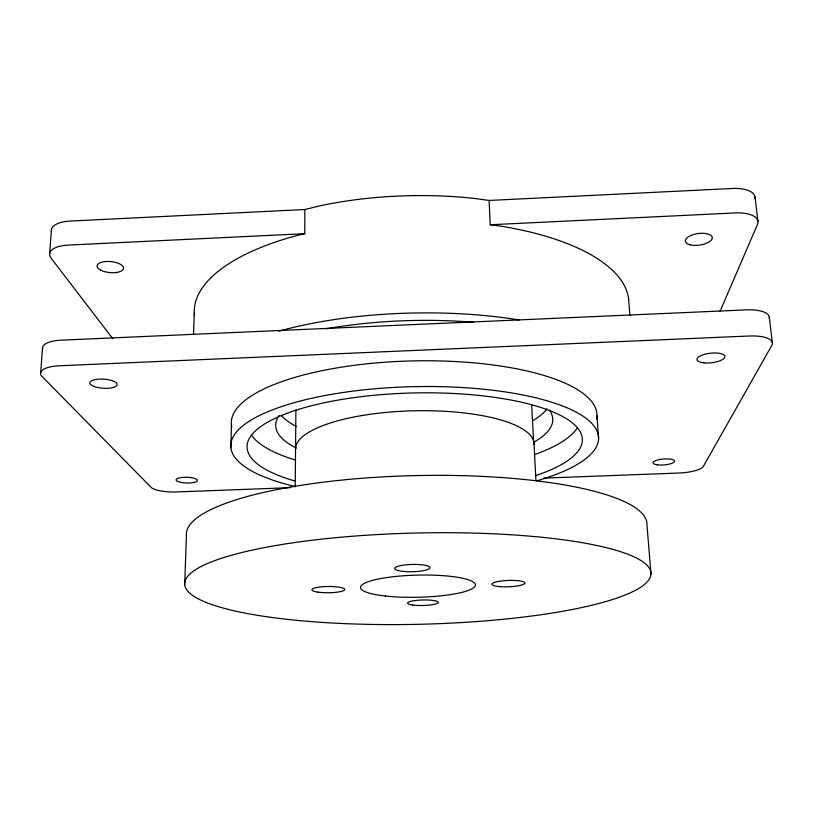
<?xml version="1.0" encoding="UTF-8"?>
<svg xmlns="http://www.w3.org/2000/svg" width="813" height="813" viewBox="0 0 813 813"><rect width="100%" height="100%" fill="white"/><g stroke="black" fill="none" stroke-linecap="round" stroke-linejoin="round"><path stroke-width="1.22" d="M194.47 315.586A217.376 87.235 -1.3 0 1 295.526 235.902L304.743 233.687L304.885 209.52L318.706 206.085A216.116 90.263 -1.3 0 1 474.253 198.413L489.121 200.455L732.411 188.484A27.744 12.439 -9.3 0 1 755.064 198.738M295.2 486.835L295.902 409.915M230.882 447.851L231.441 424.975M184.683 584.974L186.431 535.615A230.374 53.699 -1.3 0 1 415.087 475.605A230.374 53.699 -1.3 0 1 646.975 524.883L650.979 574.12A233.26 45.66 -1.3 0 1 298.351 620.482A233.26 45.66 -1.3 0 1 304.082 541.265A233.26 45.66 -1.3 0 1 650.979 574.12M193.535 334.56L194.287 313.29M40.65 372.872L42.561 347.568M49.634 253.615L51.422 229.866M720.054 311.338L757.442 224.5A27.927 12.043 -8.9 0 0 735.165 212.945L490.219 224.754L489.121 200.455M304.885 209.52L69.989 221.075A27.073 11.758 6.6 0 0 51.443 231.431M304.743 233.687L68.292 245.089A27.246 11.382 6.2 0 0 51.087 258.178L112.794 338.696M290.312 487.668L176.299 491.956A20.914 5.518 1.7 0 1 151.045 487.312L42.215 376.632A28.109 9.39 4.4 0 1 59.796 365.748L749.037 336.013A28.831 9.959 -7.1 0 1 771.771 345.464L703.347 466.388A21.443 5.732 -4.7 0 1 679.201 473.024L543.663 478.125M490.219 224.754L500.158 226.055A217.376 87.235 -1.3 0 1 628.906 303.036L629.923 315.525M755.053 197.081L757.919 221.258M769.291 316.979L772.35 342.781M596.955 415.758L598.581 438.634M533.907 442.302L535.95 480.29M531.641 404.457L533.602 440.931M295.505 449.172A119.298 35.67 -1.3 0 1 415.291 410.758A119.298 35.67 -1.3 0 1 534.019 444.498M278.839 331.196A222.132 75.477 -1.3 0 1 519.131 319.966M326.43 328.798A205.852 69.806 -1.3 0 1 473.542 322.294M549.517 410.28A138.566 43.902 -1.3 0 1 534.1 442.038M296.318 448.004A138.566 43.902 -1.3 0 1 279.215 415.453M547.058 408.807A137.753 46.006 -1.3 0 1 532.942 420.626M296.491 426.581A137.753 46.006 -1.3 0 1 281.41 415.514M231.827 427.15A182.864 58.17 -1.3 0 1 413.238 360.901A182.864 58.17 -1.3 0 1 596.59 419.051M577.474 427.628A166.695 52.947 -1.3 0 1 534.273 454.67M295.038 459.924A166.695 52.947 -1.3 0 1 251.207 434.884M295.454 486.591A183.962 55.314 -1.3 0 1 280.434 406.947A183.962 55.314 -1.3 0 1 546.621 400.667A183.962 55.314 -1.3 0 1 536.377 480.91M294.875 480.991A167.691 50.335 -1.3 0 1 296.288 410.108A167.691 50.335 -1.3 0 1 532.22 404.915A167.691 50.335 -1.3 0 1 535.401 475.696M769.25 318.361A28.638 10.417 -7.4 0 0 746.09 309.875L61.605 340.139A27.916 9.827 4.8 0 0 42.601 348.868M385.413 596.02A57.459 11.077 -1.3 0 0 475.239 585.787A57.459 11.077 -1.3 0 0 393.279 576.712A57.459 11.077 -1.3 0 0 385.413 596.02M500.198 586.661A16.504 3.181 -2.1 0 0 524.863 583.002A16.504 3.181 -2.1 0 0 500.046 581.163A16.504 3.181 -2.1 0 0 500.198 586.661M403.492 571.437A17.622 3.648 -1.3 0 0 429.955 567.738A17.622 3.648 -1.3 0 0 403.583 565.116A17.622 3.648 -1.3 0 0 403.492 571.437M318.096 592.159A16.382 3.13 -0.5 0 0 344.488 589.933A16.382 3.13 -0.5 0 0 322.253 586.762A16.382 3.13 -0.5 0 0 318.096 592.159M412.537 605.024A15.345 2.764 -1.4 0 0 437.882 603.012A15.345 2.764 -1.4 0 0 418.299 600.218A15.345 2.764 -1.4 0 0 412.537 605.024M690.278 244.825A13.567 5.803 -8 0 0 712.107 238.758A13.567 5.803 -8 0 0 694.089 234.388A13.567 5.803 -8 0 0 690.278 244.825M101.158 270.373A13.272 5.518 5.4 0 0 123.159 269.418A13.272 5.518 5.4 0 0 106.655 261.481A13.272 5.518 5.4 0 0 101.158 270.373M657.575 464.853A10.854 2.967 -4.5 0 0 674.556 461.428A10.854 2.967 -4.5 0 0 659.201 459.599A10.854 2.967 -4.5 0 0 657.575 464.853M703.906 362.852A14.004 4.797 -6.4 0 0 724.85 356.633A14.004 4.797 -6.4 0 0 704.028 354.488A14.004 4.797 -6.4 0 0 703.906 362.852M94.074 386.439A13.679 4.553 3.8 0 0 116.767 385.555A13.679 4.553 3.8 0 0 99.643 379.092A13.679 4.553 3.8 0 0 94.074 386.439M180.689 482.343A10.61 2.856 1.6 0 0 197.315 480.666A10.61 2.856 1.6 0 0 182.244 477.444A10.61 2.856 1.6 0 0 180.689 482.343"/></g></svg>
